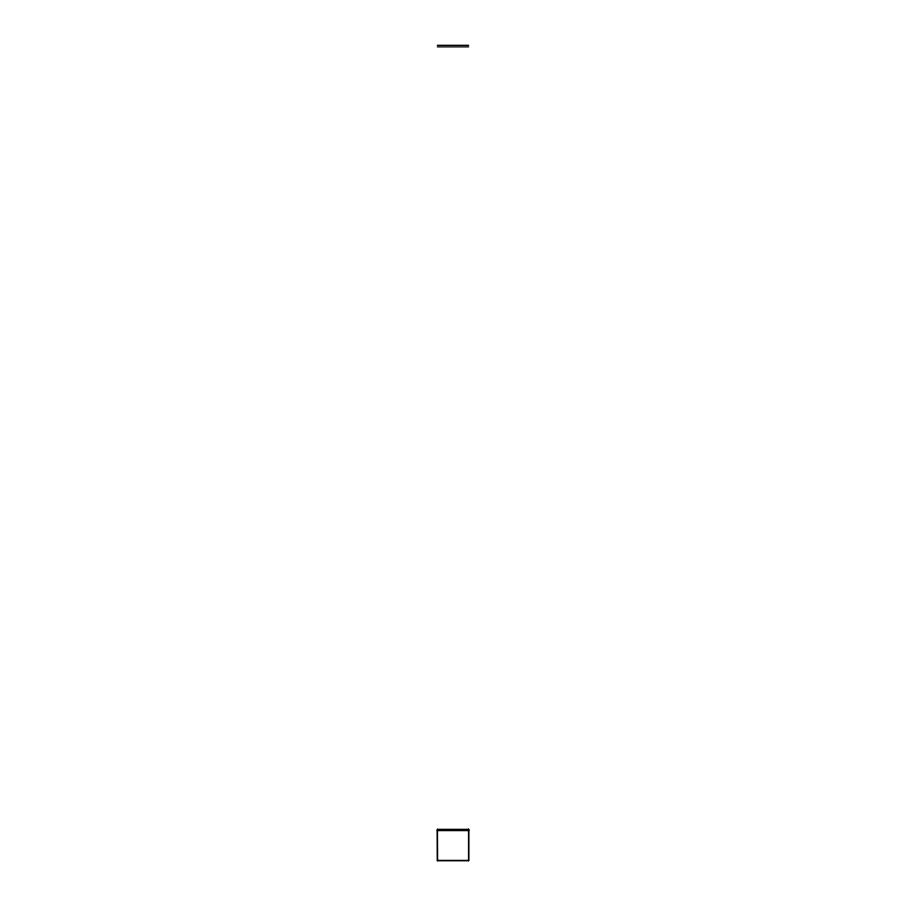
<?xml version="1.0" encoding="UTF-8"?>
<svg xmlns="http://www.w3.org/2000/svg" width="906" height="906" viewBox="0 0 906 906"><rect width="100%" height="100%" fill="white"/><g stroke="black" fill="none" stroke-linecap="round" stroke-linejoin="round"><path stroke-width="1.36" d="M437.315 45.3L468.685 45.3M437.315 46.863L468.685 46.863M437.473 830.281L468.527 830.281M437.473 830.598L468.527 830.598M437.473 860.383L468.527 860.383M468.527 829.341L468.527 860.7M437.473 829.341L437.598 860.7M468.685 829.341L437.315 829.341L437.315 860.7L468.685 860.7L468.685 829.341"/></g></svg>
